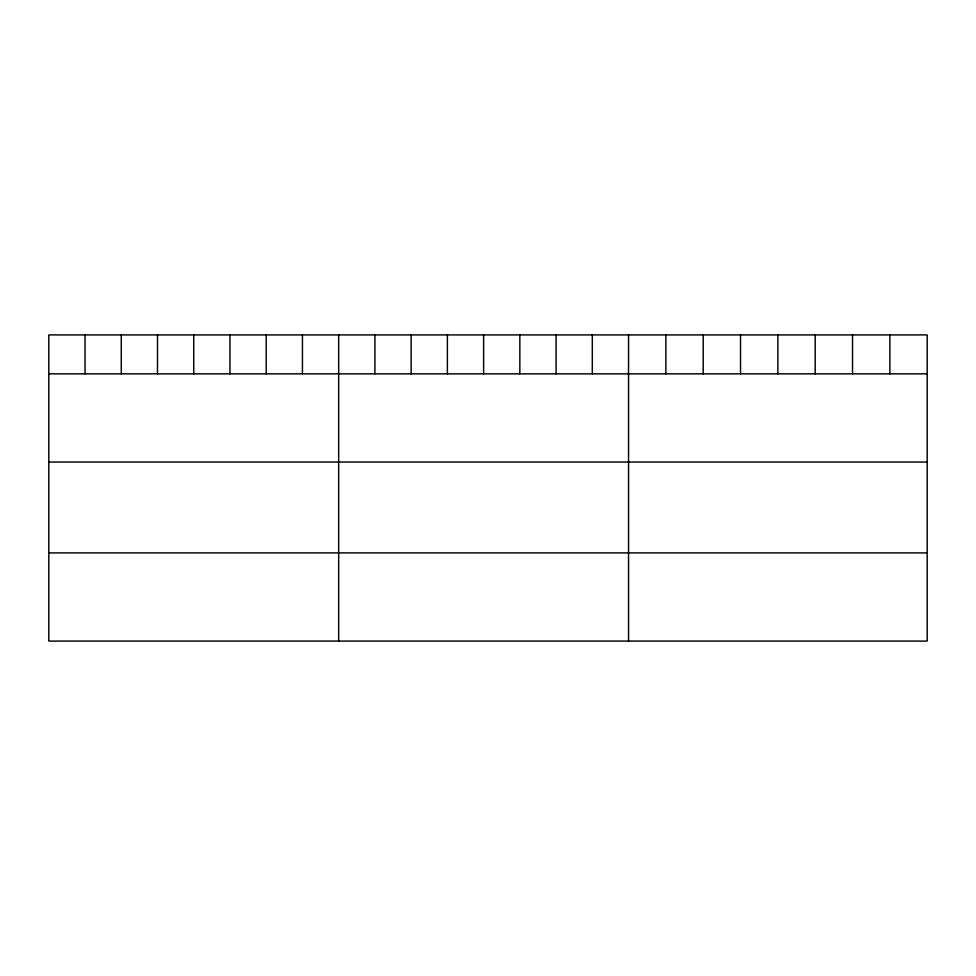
<?xml version="1.0" encoding="UTF-8"?>
<svg xmlns="http://www.w3.org/2000/svg" width="976" height="976" viewBox="0 0 976 976"><rect width="100%" height="100%" fill="white"/><g stroke="black" fill="none" stroke-linecap="round" stroke-linejoin="round"><path stroke-width="1.46" d="M927.2 373.845L927.2 641.086L48.8 641.086L48.8 334.914L927.2 334.914L927.2 373.845L48.8 373.845M48.8 462.038L927.2 462.038M48.8 552.904L927.2 552.904M889.868 334.914L889.868 373.845M852.536 334.914L852.536 373.845M815.204 334.914L815.204 373.845M777.872 334.914L777.872 373.845M740.54 334.914L740.54 373.845M703.208 334.914L703.208 373.845M665.876 334.914L665.876 373.845M628.544 334.914L628.544 641.086M592.31 334.914L592.31 373.845M556.076 334.914L556.076 373.845M519.842 334.914L519.842 373.845M483.608 334.914L483.608 373.845M447.374 334.914L447.374 373.845M411.14 334.914L411.14 373.845M374.906 334.914L374.906 373.845M338.672 334.914L338.672 641.086M302.438 334.914L302.438 373.845M266.204 334.914L266.204 373.845M229.97 334.914L229.97 373.845M193.736 334.914L193.736 373.845M157.502 334.914L157.502 373.845M121.268 334.914L121.268 373.845M85.034 334.914L85.034 373.845"/></g></svg>
